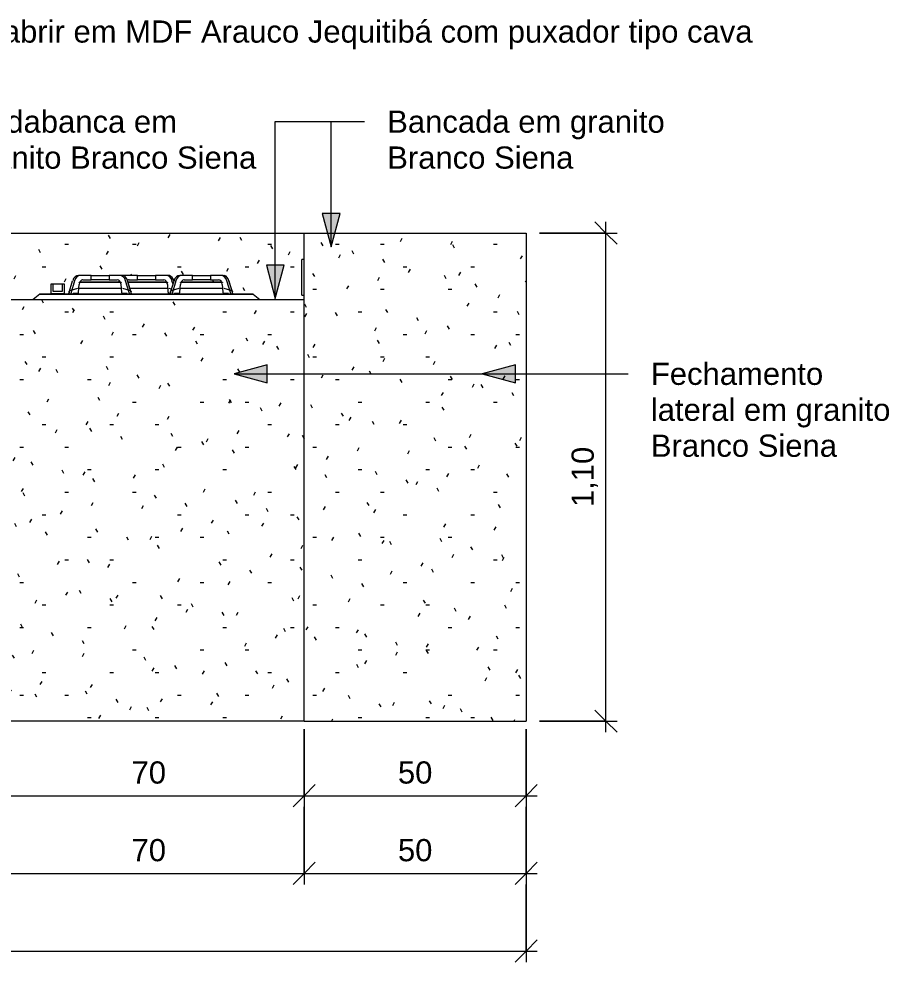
# Model space of a CAD drawing. Header units: millimetres. Extents: x -7702 to 17735, y -16958 to 1800.
# Drawn here: x 336 to 2296, y -343 to 1783 of the extents above; entities that cross this region are included whole.
import ezdxf

# ---------------------------------------------------------------- set-up
doc = ezdxf.new("R2010")
doc.units = ezdxf.units.MM
for name, color, linetype, lineweight in [('A-ANNO-DIMS', 211, 'Continuous', 9), ('A-ANNO-DIMS-25', 211, 'Continuous', 9), ('E-ELEC-EQPM', 71, 'Continuous', 9), ('E-ELEC-FIXT', 91, 'Continuous', 9), ('G-ANNO-TEXT', 231, 'Continuous', 9), ('I-FURN', 30, 'Continuous', 9)]:
    doc.layers.add(name, color=color, linetype=linetype, lineweight=lineweight)
doc.styles.add('@Arial Unicode MS', font='ARIALUNI.TTF', dxfattribs={"height": 50})
doc.styles.add('Arial', font='arial.ttf', dxfattribs={"height": 50})
doc.dimstyles.new('CRT_-__Metros_-_Linha_de_chamada_3_5_mm', dxfattribs={"dimscale": 304.8, "dimtxt": 50.292243, "dimasz": 0.164042, "dimexe": 0.082021, "dimexo": 0.0625, "dimgap": 0.04101, "dimtad": 1, "dimdec": 0, "dimlfac": 0.1, "dimdsep": 46, "dimtxsty": '@Arial Unicode MS', "dimblk1": 'OBLIQUE', "dimblk2": 'OBLIQUE', "dimsah": 1, "dimcen": 0.09, "dimdle": 0.082021, "dimazin": 0, "dimtfac": 1, "dimtdec": 4, "dimtix": 1, "dimtmove": 0, "dimatfit": 3, "dimfxl": 0.492126, "dimfxlon": 1, "dimtvp": 1, "dimtolj": 1, "dimtzin": 0, "dimarcsym": 2})
doc.dimstyles.new('CRT_-__Metros_-_Linha_de_chamada_3_5_mm_1', dxfattribs={"dimscale": 304.8, "dimtxt": 50.292243, "dimasz": 0.164042, "dimexe": 0.082021, "dimexo": 0.0625, "dimgap": 0.04101, "dimtad": 1, "dimlfac": 0.001, "dimrnd": 0.01, "dimzin": 0, "dimdsep": 46, "dimtxsty": '@Arial Unicode MS', "dimblk1": 'OBLIQUE', "dimblk2": 'OBLIQUE', "dimsah": 1, "dimcen": 0.09, "dimdle": 0.082021, "dimazin": 0, "dimtfac": 1, "dimtdec": 4, "dimtix": 1, "dimtmove": 0, "dimatfit": 3, "dimfxl": 0.492126, "dimfxlon": 1, "dimtvp": 1, "dimtolj": 1, "dimtzin": 0, "dimarcsym": 2})
pattern_1 = [(0, (-2151.745, -1011.35), (203.2, 50.8), [8.382, -144.018, 8.382, -144.018, -812.8]), (0, (-2151.745, -1011.35), (203.2, 50.8), [-304.8, 8.382, -296.418, 8.382, -144.018, -355.6]), (0, (-2151.745, -1011.35), (203.2, 50.8), [-762, 8.382, -93.218, 8.382, -245.618]), (120, (-2075.545, -985.95), (-145.5941, 150.57636), [8.382, -144.018, 8.382, -144.018, -812.8]), (120, (-2075.545, -985.95), (-145.5941, 150.57636), [-304.8, 8.382, -296.418, 8.382, -144.018, -355.6]), (120, (-2075.545, -985.95), (-145.5941, 150.57636), [-762, 8.382, -93.218, 8.382, -245.618]), (240, (-2050.145, -884.35), (-57.6059, -201.37636), [8.382, -144.018, 8.382, -144.018, -812.8]), (240, (-2050.145, -884.35), (-57.6059, -201.37636), [-304.8, 8.382, -296.418, 8.382, -144.018, -355.6]), (240, (-2050.145, -884.35), (-57.6059, -201.37636), [-762, 8.382, -93.218, 8.382, -245.618])]

# ---------------------------------------------------------------- blocks, each defined once
blk = doc.blocks.new('Cooktop a Gás 5 Bocas 1 - Único-4668279-VISTA FRONTAL BANCADA COZINHA')
at = {"layer": 'E-ELEC-EQPM'}
for p, q in [((-14309.4, 1164.1), (-14301, 1192.3)), ((-14296.7, 1192.3), (-14305.2, 1164.1)), ((-14283.6, 1204.6), (-14287.8, 1204.6)), ((-14259.3, 1204.6), (-14283.6, 1204.6)), ((-14278, 1194.8), (-14259.3, 1194.8)), ((-14259.3, 1194.8), (-14259.3, 1204.6)), ((-14259, 1204.6), (-14219.1, 1204.6)), ((-14259, 1194.8), (-14259, 1204.6)), ((-14219.1, 1194.8), (-14259, 1194.8)), ((-14194.8, 1204.6), (-14219.1, 1204.6)), ((-14219.1, 1204.6), (-14219.1, 1194.8)), ((-14219.1, 1194.8), (-14200.4, 1194.8)), ((-14197.5, 1189), (-14196.5, 1192.3)), ((-14190.6, 1204.6), (-14194.8, 1204.6)), ((-14179.2, 1204.6), (-14183.4, 1204.6)), ((-14173.2, 1164.1), (-14181.7, 1192.3)), ((-14154.8, 1204.6), (-14179.2, 1204.6)), ((-14177.4, 1192.3), (-14169, 1164.1)), ((-14170.4, 1169.6), (-14177.2, 1192.3)), ((-14173.5, 1194.8), (-14154.8, 1194.8)), ((-14154.8, 1194.8), (-14154.8, 1204.6)), ((-14154.6, 1204.6), (-14114.7, 1204.6)), ((-14154.6, 1194.8), (-14154.6, 1204.6)), ((-14114.7, 1194.8), (-14154.6, 1194.8)), ((-14090.4, 1204.6), (-14114.7, 1204.6)), ((-14114.7, 1204.6), (-14114.7, 1194.8)), ((-14114.7, 1194.8), (-14096, 1194.8)), ((-14086.2, 1204.6), (-14090.4, 1204.6)), ((-14081.2, 1164.1), (-14072.7, 1192.3)), ((-14075, 1184.7), (-14077.3, 1192.3)), ((-14068.5, 1192.3), (-14076.9, 1164.1)), ((-14073, 1192.3), (-14072.9, 1191.8)), ((-14055.3, 1204.6), (-14059.6, 1204.6)), ((-14031, 1204.6), (-14055.3, 1204.6)), ((-14049.7, 1194.8), (-14031, 1194.8)), ((-14031, 1194.8), (-14031, 1204.6)), ((-14030.8, 1204.6), (-13990.9, 1204.6)), ((-14030.8, 1194.8), (-14030.8, 1204.6)), ((-13990.9, 1194.8), (-14030.8, 1194.8)), ((-13966.6, 1204.6), (-13990.9, 1204.6)), ((-13990.9, 1204.6), (-13990.9, 1194.8)), ((-13990.9, 1194.8), (-13972.2, 1194.8)), ((-13962.3, 1204.6), (-13966.6, 1204.6)), ((-13945, 1164.1), (-13953.4, 1192.3)), ((-13949.2, 1192.3), (-13940.7, 1164.1)), ((-13942.1, 1169.6), (-13948.9, 1192.3)), ((-14349.9, 1185.6), (-14349.9, 1163)), ((-14349.9, 1185.6), (-14349.9, 1163)), ((-14349.9, 1185.6), (-14349.9, 1163)), ((-14349.9, 1185.6), (-14349.9, 1163)), ((-14349.9, 1185.6), (-14349.9, 1163)), ((-14349.3, 1185.6), (-14344.6, 1185.6)), ((-14349.3, 1185.6), (-14349.3, 1185.6)), ((-14349.3, 1185.6), (-14349.3, 1185.6)), ((-14349.3, 1185.6), (-14349.3, 1185.6)), ((-14349.3, 1185.6), (-14349.3, 1185.6)), ((-14344.6, 1185.6), (-14334.7, 1185.6)), ((-14344.6, 1168), (-14344.6, 1185.6)), ((-14334.7, 1185.6), (-14324.8, 1185.6)), ((-14324.8, 1185.6), (-14320.1, 1185.6)), ((-14324.8, 1185.6), (-14324.8, 1168)), ((-14320.1, 1185.6), (-14320.1, 1185.6)), ((-14320.1, 1185.6), (-14320.1, 1185.6)), ((-14320.1, 1185.6), (-14320.1, 1185.6)), ((-14320.1, 1185.6), (-14320.1, 1185.6)), ((-14319.5, 1163), (-14319.5, 1185.6)), ((-14319.5, 1163), (-14319.5, 1185.6)), ((-14319.5, 1163), (-14319.5, 1185.6)), ((-14319.5, 1163), (-14319.5, 1185.6)), ((-14319.5, 1163), (-14319.5, 1185.6)), ((-14290.1, 1174.8), (-14307.6, 1169.8)), ((-14287.7, 1166.4), (-14286.2, 1184.3)), ((-14239.1, 1174.8), (-14287.3, 1174.8)), ((-14191.1, 1174.8), (-14239.1, 1174.8)), ((-14192.2, 1184.3), (-14190.7, 1166.4)), ((-14170.5, 1169.8), (-14188, 1174.8)), ((-14134.7, 1174.8), (-14172.1, 1174.8)), ((-14086.7, 1174.8), (-14134.7, 1174.8)), ((-14087.7, 1184.3), (-14086.3, 1166.4)), ((-14078.4, 1173.3), (-14083.6, 1174.8)), ((-14061.9, 1174.8), (-14079.4, 1169.8)), ((-14059.4, 1166.4), (-14058, 1184.3)), ((-14010.8, 1174.8), (-14059.1, 1174.8)), ((-13962.8, 1174.8), (-14010.8, 1174.8)), ((-13963.9, 1184.3), (-13962.5, 1166.4)), ((-13942.3, 1169.8), (-13959.8, 1174.8)), ((-14374.7, 1162), (-14389.7, 1150)), ((-13894.7, 1162), (-14374.7, 1162)), ((-14374.7, 1162), (-13894.7, 1162)), ((-14334.7, 1163), (-14349.9, 1163)), ((-14334.7, 1168), (-14344.6, 1168)), ((-14324.8, 1168), (-14334.7, 1168)), ((-14319.5, 1163), (-14334.7, 1163)), ((-14309.1, 1167.9), (-14309.1, 1165.3)), ((-14309.1, 1162.3), (-14309.1, 1162)), ((-14300.7, 1162.5), (-14300, 1163.7)), ((-14299.2, 1164.2), (-14289.4, 1164.2)), ((-14189, 1164.2), (-14179.2, 1164.2)), ((-14178.3, 1163.7), (-14177.7, 1162.5)), ((-14169.1, 1164.4), (-14169.1, 1167.9)), ((-14168.7, 1164.1), (-14169.1, 1165.3)), ((-14169.1, 1162), (-14169.1, 1162.7)), ((-14084.5, 1164.2), (-14081.1, 1164.2)), ((-14080.8, 1167.9), (-14080.8, 1165.3)), ((-14080.8, 1162.3), (-14080.8, 1162)), ((-14072.5, 1162.5), (-14071.8, 1163.7)), ((-14071, 1164.2), (-14061.2, 1164.2)), ((-13960.7, 1164.2), (-13950.9, 1164.2)), ((-13950.1, 1163.7), (-13949.4, 1162.5)), ((-13940.8, 1164.4), (-13940.8, 1167.9)), ((-13940.5, 1164.1), (-13940.8, 1165.3)), ((-13940.8, 1162), (-13940.8, 1162.7)), ((-13894.7, 1162), (-13879.7, 1150))]:
    blk.add_line(p, q, dxfattribs=at)
at = {"layer": 'E-ELEC-EQPM', "flags": 128}
for points in [[(-14309.1, 1167.9), (-14309.1, 1168), (-14309, 1168.1), (-14309, 1168.1), (-14309, 1168.2), (-14309, 1168.3), (-14309, 1168.4), (-14309, 1168.5), (-14309, 1168.5), (-14308.9, 1168.6), (-14308.9, 1168.7), (-14308.9, 1168.8), (-14308.8, 1168.8), (-14308.8, 1168.9), (-14308.7, 1169), (-14308.7, 1169), (-14308.7, 1169.1), (-14308.6, 1169.2), (-14308.6, 1169.2), (-14308.5, 1169.3), (-14308.4, 1169.3), (-14308.4, 1169.4), (-14308.3, 1169.4), (-14308.3, 1169.5), (-14308.2, 1169.5), (-14308.1, 1169.6), (-14308.1, 1169.6), (-14308, 1169.7), (-14307.9, 1169.7), (-14307.9, 1169.7), (-14307.8, 1169.8), (-14307.7, 1169.8), (-14307.6, 1169.8), (-14307.6, 1169.8)], [(-14308.8, 1168.9), (-14308.7, 1169), (-14308.7, 1169), (-14308.7, 1169.1), (-14308.6, 1169.2), (-14308.6, 1169.2), (-14308.5, 1169.3)], [(-14308.3, 1169.4), (-14308.3, 1169.5), (-14308.2, 1169.5), (-14308.1, 1169.6), (-14308.1, 1169.6), (-14308, 1169.7), (-14307.9, 1169.7), (-14307.9, 1169.7), (-14307.8, 1169.8), (-14307.7, 1169.8)], [(-14286.7, 1188.6), (-14286.5, 1188.7), (-14286.4, 1188.7), (-14286.3, 1188.8), (-14286.1, 1188.8), (-14286, 1188.9), (-14285.9, 1188.9), (-14285.7, 1188.9), (-14285.6, 1189), (-14285.5, 1189), (-14285.3, 1189), (-14285.2, 1189)], [(-14239.1, 1189), (-14240.9, 1189), (-14242.7, 1189), (-14244.6, 1189), (-14246.4, 1189), (-14248.2, 1189), (-14250, 1189), (-14251.8, 1189), (-14253.5, 1189), (-14255.3, 1189), (-14257, 1189), (-14258.7, 1189), (-14260.3, 1189), (-14261.9, 1189), (-14263.5, 1189), (-14265, 1189), (-14266.5, 1189), (-14268, 1189), (-14269.4, 1189), (-14270.8, 1189), (-14272.1, 1189), (-14273.3, 1189), (-14274.5, 1189), (-14275.7, 1189), (-14276.8, 1189), (-14277.8, 1189), (-14278.7, 1189), (-14279.6, 1189), (-14280.5, 1189), (-14281.2, 1189), (-14282, 1189), (-14282.6, 1189), (-14283.1, 1189), (-14283.6, 1189), (-14284.1, 1189), (-14284.4, 1189), (-14284.7, 1189), (-14284.9, 1189), (-14285, 1189), (-14285.1, 1189)], [(-14285, 1189), (-14284.9, 1189), (-14284.7, 1189), (-14284.5, 1189), (-14284.2, 1189), (-14283.8, 1189), (-14283.3, 1189), (-14282.7, 1189), (-14282.1, 1189), (-14281.4, 1189), (-14280.7, 1189), (-14279.9, 1189), (-14279, 1189), (-14278, 1189), (-14277, 1189), (-14276, 1189), (-14274.8, 1189), (-14273.7, 1189), (-14272.4, 1189), (-14271.1, 1189), (-14269.8, 1189), (-14268.4, 1189), (-14266.9, 1189), (-14265.5, 1189), (-14263.9, 1189), (-14262.4, 1189), (-14260.8, 1189), (-14259.1, 1189), (-14257.4, 1189), (-14255.7, 1189), (-14254, 1189), (-14252.3, 1189), (-14250.5, 1189), (-14248.7, 1189), (-14246.9, 1189), (-14245.1, 1189), (-14243.2, 1189), (-14241.4, 1189), (-14239.6, 1189), (-14239.1, 1189)], [(-14239.1, 1189), (-14237.2, 1189), (-14235.4, 1189), (-14233.6, 1189), (-14231.7, 1189), (-14229.9, 1189), (-14228.1, 1189), (-14226.4, 1189), (-14224.6, 1189), (-14222.9, 1189), (-14221.1, 1189), (-14219.5, 1189), (-14217.8, 1189), (-14216.2, 1189), (-14214.6, 1189), (-14213.1, 1189), (-14211.6, 1189), (-14210.1, 1189), (-14208.7, 1189), (-14207.4, 1189), (-14206.1, 1189), (-14204.8, 1189), (-14203.6, 1189), (-14202.5, 1189), (-14201.4, 1189), (-14200.3, 1189), (-14199.4, 1189), (-14198.5, 1189), (-14197.7, 1189), (-14196.9, 1189), (-14196.2, 1189), (-14195.5, 1189), (-14195, 1189), (-14194.5, 1189), (-14194.1, 1189), (-14193.7, 1189), (-14193.4, 1189), (-14193.2, 1189), (-14193.1, 1189), (-14193.1, 1189)], [(-14193.1, 1189), (-14193.2, 1189), (-14193.4, 1189), (-14193.6, 1189), (-14194, 1189), (-14194.4, 1189), (-14194.8, 1189), (-14195.4, 1189), (-14196, 1189), (-14196.7, 1189), (-14197.4, 1189), (-14198.3, 1189), (-14199.1, 1189), (-14200.1, 1189), (-14201.1, 1189), (-14202.2, 1189), (-14203.3, 1189), (-14204.5, 1189), (-14205.7, 1189), (-14207, 1189), (-14208.4, 1189), (-14209.7, 1189), (-14211.2, 1189), (-14212.7, 1189), (-14214.2, 1189), (-14215.8, 1189), (-14217.4, 1189), (-14219, 1189), (-14220.7, 1189), (-14222.4, 1189), (-14224.1, 1189), (-14225.9, 1189), (-14227.6, 1189), (-14229.4, 1189), (-14231.2, 1189), (-14233.1, 1189), (-14234.9, 1189), (-14236.7, 1189), (-14238.6, 1189), (-14239.1, 1189)], [(-14192.9, 1189), (-14192.8, 1189), (-14192.6, 1189), (-14192.5, 1189), (-14192.4, 1188.9), (-14192.2, 1188.9), (-14192.1, 1188.9), (-14192, 1188.8), (-14191.8, 1188.8), (-14191.7, 1188.7), (-14191.6, 1188.7), (-14191.4, 1188.6)], [(-14176.2, 1189), (-14175.5, 1189), (-14174.6, 1189), (-14173.6, 1189), (-14172.6, 1189), (-14171.6, 1189), (-14170.4, 1189), (-14169.2, 1189), (-14168, 1189), (-14166.7, 1189), (-14165.4, 1189), (-14164, 1189), (-14162.5, 1189), (-14161, 1189), (-14159.5, 1189), (-14157.9, 1189), (-14156.3, 1189), (-14154.7, 1189), (-14153, 1189), (-14151.3, 1189), (-14149.6, 1189), (-14147.8, 1189), (-14146.1, 1189), (-14144.3, 1189), (-14142.5, 1189), (-14140.7, 1189), (-14138.8, 1189), (-14137, 1189), (-14135.1, 1189), (-14134.7, 1189)], [(-14134.7, 1189), (-14136.5, 1189), (-14138.3, 1189), (-14140.2, 1189), (-14142, 1189), (-14143.8, 1189), (-14145.6, 1189), (-14147.4, 1189), (-14149.1, 1189), (-14150.9, 1189), (-14152.6, 1189), (-14154.2, 1189), (-14155.9, 1189), (-14157.5, 1189), (-14159.1, 1189), (-14160.6, 1189), (-14162.1, 1189), (-14163.6, 1189), (-14165, 1189), (-14166.3, 1189), (-14167.7, 1189), (-14168.9, 1189), (-14170.1, 1189), (-14171.3, 1189), (-14172.3, 1189), (-14173.4, 1189), (-14174.3, 1189), (-14175.2, 1189), (-14176.1, 1189)], [(-14170.5, 1169.8), (-14170.5, 1169.8), (-14170.4, 1169.8), (-14170.3, 1169.7), (-14170.2, 1169.7), (-14170.2, 1169.7), (-14170.1, 1169.6), (-14170, 1169.6), (-14170, 1169.6), (-14169.9, 1169.5), (-14169.8, 1169.5), (-14169.8, 1169.4), (-14169.7, 1169.4), (-14169.7, 1169.3), (-14169.6, 1169.2), (-14169.5, 1169.2), (-14169.5, 1169.1), (-14169.4, 1169.1), (-14169.4, 1169), (-14169.4, 1168.9), (-14169.3, 1168.8), (-14169.3, 1168.8), (-14169.2, 1168.7), (-14169.2, 1168.6), (-14169.2, 1168.6), (-14169.2, 1168.5), (-14169.1, 1168.4), (-14169.1, 1168.3), (-14169.1, 1168.2), (-14169.1, 1168.2), (-14169.1, 1168.1), (-14169.1, 1168), (-14169.1, 1167.9), (-14169.1, 1167.9)], [(-14134.7, 1189), (-14132.8, 1189), (-14131, 1189), (-14129.1, 1189), (-14127.3, 1189), (-14125.5, 1189), (-14123.7, 1189), (-14121.9, 1189), (-14120.2, 1189), (-14118.4, 1189), (-14116.7, 1189), (-14115.1, 1189), (-14113.4, 1189), (-14111.8, 1189), (-14110.2, 1189), (-14108.7, 1189), (-14107.2, 1189), (-14105.7, 1189), (-14104.3, 1189), (-14103, 1189), (-14101.6, 1189), (-14100.4, 1189), (-14099.2, 1189), (-14098, 1189), (-14097, 1189), (-14095.9, 1189), (-14095, 1189), (-14094.1, 1189), (-14093.2, 1189), (-14092.5, 1189), (-14091.8, 1189), (-14091.1, 1189), (-14090.6, 1189), (-14090.1, 1189), (-14089.7, 1189), (-14089.3, 1189), (-14089, 1189), (-14088.8, 1189), (-14088.7, 1189), (-14088.6, 1189)], [(-14088.7, 1189), (-14088.8, 1189), (-14089, 1189), (-14089.2, 1189), (-14089.6, 1189), (-14090, 1189), (-14090.4, 1189), (-14091, 1189), (-14091.6, 1189), (-14092.3, 1189), (-14093, 1189), (-14093.8, 1189), (-14094.7, 1189), (-14095.7, 1189), (-14096.7, 1189), (-14097.7, 1189), (-14098.9, 1189), (-14100.1, 1189), (-14101.3, 1189), (-14102.6, 1189), (-14103.9, 1189), (-14105.3, 1189), (-14106.8, 1189), (-14108.3, 1189), (-14109.8, 1189), (-14111.4, 1189), (-14113, 1189), (-14114.6, 1189), (-14116.3, 1189), (-14118, 1189), (-14119.7, 1189), (-14121.5, 1189), (-14123.2, 1189), (-14125, 1189), (-14126.8, 1189), (-14128.6, 1189), (-14130.5, 1189), (-14132.3, 1189), (-14134.2, 1189), (-14134.7, 1189)], [(-14088.5, 1189), (-14088.4, 1189), (-14088.2, 1189), (-14088.1, 1189), (-14087.9, 1188.9), (-14087.8, 1188.9), (-14087.7, 1188.9), (-14087.5, 1188.8), (-14087.4, 1188.8), (-14087.3, 1188.7), (-14087.1, 1188.7), (-14087, 1188.6)], [(-14080.8, 1167.9), (-14080.8, 1168), (-14080.8, 1168.1), (-14080.8, 1168.1), (-14080.8, 1168.2), (-14080.8, 1168.3), (-14080.8, 1168.4), (-14080.7, 1168.5), (-14080.7, 1168.5), (-14080.7, 1168.6), (-14080.7, 1168.7), (-14080.6, 1168.8), (-14080.6, 1168.8), (-14080.5, 1168.9), (-14080.5, 1169), (-14080.5, 1169), (-14080.4, 1169.1), (-14080.4, 1169.2), (-14080.3, 1169.2), (-14080.3, 1169.3), (-14080.2, 1169.3), (-14080.1, 1169.4), (-14080.1, 1169.4), (-14080, 1169.5), (-14080, 1169.5), (-14079.9, 1169.6), (-14079.8, 1169.6), (-14079.8, 1169.7), (-14079.7, 1169.7), (-14079.6, 1169.7), (-14079.5, 1169.8), (-14079.5, 1169.8), (-14079.4, 1169.8), (-14079.4, 1169.8)], [(-14058.4, 1188.6), (-14058.3, 1188.7), (-14058.2, 1188.7), (-14058, 1188.8), (-14057.9, 1188.8), (-14057.8, 1188.9), (-14057.6, 1188.9), (-14057.5, 1188.9), (-14057.4, 1189), (-14057.2, 1189), (-14057.1, 1189), (-14056.9, 1189)], [(-14010.8, 1189), (-14012.7, 1189), (-14014.5, 1189), (-14016.3, 1189), (-14018.2, 1189), (-14020, 1189), (-14021.8, 1189), (-14023.5, 1189), (-14025.3, 1189), (-14027, 1189), (-14028.7, 1189), (-14030.4, 1189), (-14032.1, 1189), (-14033.7, 1189), (-14035.3, 1189), (-14036.8, 1189), (-14038.3, 1189), (-14039.8, 1189), (-14041.2, 1189), (-14042.5, 1189), (-14043.8, 1189), (-14045.1, 1189), (-14046.3, 1189), (-14047.4, 1189), (-14048.5, 1189), (-14049.5, 1189), (-14050.5, 1189), (-14051.4, 1189), (-14052.2, 1189), (-14053, 1189), (-14053.7, 1189), (-14054.3, 1189), (-14054.9, 1189), (-14055.4, 1189), (-14055.8, 1189), (-14056.2, 1189), (-14056.4, 1189), (-14056.6, 1189), (-14056.8, 1189), (-14056.8, 1189)], [(-14056.8, 1189), (-14056.7, 1189), (-14056.5, 1189), (-14056.2, 1189), (-14055.9, 1189), (-14055.5, 1189), (-14055, 1189), (-14054.5, 1189), (-14053.9, 1189), (-14053.2, 1189), (-14052.5, 1189), (-14051.6, 1189), (-14050.8, 1189), (-14049.8, 1189), (-14048.8, 1189), (-14047.7, 1189), (-14046.6, 1189), (-14045.4, 1189), (-14044.2, 1189), (-14042.9, 1189), (-14041.5, 1189), (-14040.1, 1189), (-14038.7, 1189), (-14037.2, 1189), (-14035.7, 1189), (-14034.1, 1189), (-14032.5, 1189), (-14030.9, 1189), (-14029.2, 1189), (-14027.5, 1189), (-14025.8, 1189), (-14024, 1189), (-14022.2, 1189), (-14020.5, 1189), (-14018.6, 1189), (-14016.8, 1189), (-14015, 1189), (-14013.2, 1189), (-14011.3, 1189), (-14010.8, 1189)], [(-14010.8, 1189), (-14009, 1189), (-14007.1, 1189), (-14005.3, 1189), (-14003.5, 1189), (-14001.7, 1189), (-13999.9, 1189), (-13998.1, 1189), (-13996.3, 1189), (-13994.6, 1189), (-13992.9, 1189), (-13991.2, 1189), (-13989.6, 1189), (-13988, 1189), (-13986.4, 1189), (-13984.8, 1189), (-13983.3, 1189), (-13981.9, 1189), (-13980.5, 1189), (-13979.1, 1189), (-13977.8, 1189), (-13976.6, 1189), (-13975.4, 1189), (-13974.2, 1189), (-13973.1, 1189), (-13972.1, 1189), (-13971.1, 1189), (-13970.2, 1189), (-13969.4, 1189), (-13968.6, 1189), (-13967.9, 1189), (-13967.3, 1189), (-13966.7, 1189), (-13966.3, 1189), (-13965.8, 1189), (-13965.5, 1189), (-13965.2, 1189), (-13965, 1189), (-13964.9, 1189), (-13964.8, 1189)], [(-13964.8, 1189), (-13965, 1189), (-13965.1, 1189), (-13965.4, 1189), (-13965.7, 1189), (-13966.1, 1189), (-13966.6, 1189), (-13967.1, 1189), (-13967.8, 1189), (-13968.4, 1189), (-13969.2, 1189), (-13970, 1189), (-13970.9, 1189), (-13971.8, 1189), (-13972.8, 1189), (-13973.9, 1189), (-13975, 1189), (-13976.2, 1189), (-13977.5, 1189), (-13978.8, 1189), (-13980.1, 1189), (-13981.5, 1189), (-13982.9, 1189), (-13984.4, 1189), (-13986, 1189), (-13987.5, 1189), (-13989.1, 1189), (-13990.8, 1189), (-13992.4, 1189), (-13994.2, 1189), (-13995.9, 1189), (-13997.6, 1189), (-13999.4, 1189), (-14001.2, 1189), (-14003, 1189), (-14004.8, 1189), (-14006.7, 1189), (-14008.5, 1189), (-14010.3, 1189), (-14010.8, 1189)], [(-13964.7, 1189), (-13964.5, 1189), (-13964.4, 1189), (-13964.3, 1189), (-13964.1, 1188.9), (-13964, 1188.9), (-13963.8, 1188.9), (-13963.7, 1188.8), (-13963.6, 1188.8), (-13963.4, 1188.7), (-13963.3, 1188.7), (-13963.2, 1188.6)], [(-13942.3, 1169.8), (-13942.2, 1169.8), (-13942.1, 1169.8), (-13942.1, 1169.7), (-13942, 1169.7), (-13941.9, 1169.7), (-13941.9, 1169.6), (-13941.8, 1169.6), (-13941.7, 1169.6), (-13941.6, 1169.5), (-13941.6, 1169.5), (-13941.5, 1169.4), (-13941.5, 1169.4), (-13941.4, 1169.3), (-13941.4, 1169.2), (-13941.3, 1169.2), (-13941.3, 1169.1), (-13941.2, 1169.1), (-13941.2, 1169), (-13941.1, 1168.9), (-13941.1, 1168.8), (-13941, 1168.8), (-13941, 1168.7), (-13941, 1168.6), (-13940.9, 1168.6), (-13940.9, 1168.5), (-13940.9, 1168.4), (-13940.9, 1168.3), (-13940.9, 1168.2), (-13940.9, 1168.2), (-13940.8, 1168.1), (-13940.8, 1168), (-13940.8, 1167.9), (-13940.8, 1167.9)], [(-13942.2, 1169.8), (-13942.1, 1169.8), (-13942.1, 1169.7), (-13942, 1169.7), (-13941.9, 1169.7), (-13941.9, 1169.6), (-13941.8, 1169.6), (-13941.7, 1169.6), (-13941.6, 1169.5), (-13941.6, 1169.5), (-13941.5, 1169.4)], [(-13941.4, 1169.3), (-13941.4, 1169.2), (-13941.3, 1169.2), (-13941.3, 1169.1), (-13941.2, 1169.1), (-13941.2, 1169), (-13941.1, 1168.9)]]:
    blk.add_lwpolyline(points, dxfattribs=at)
at = {"layer": 'E-ELEC-EQPM'}
for centre, major_axis, start_param, end_param in [((-14287.8, 1184.4), (0, 20.2), 0, 1.169698), ((-14283.6, 1184.4), (0, 20.2), 0, 1.169698), ((-14278, 1183), (0, 11.8), 0, 1.458175), ((-14277.7, 1183), (0, 11.8), 0.243029, 1.033007), ((-14200.4, 1183), (0, 11.8), 4.82501, 6.283185), ((-14183.4, 1184.4), (0, 20.2), 1.122372, 1.169698), ((-14194.8, 1184.4), (0, 20.2), 5.113487, 6.283185), ((-14190.6, 1184.4), (0, 20.2), 6.058556, 6.283185), ((-14190.6, 1184.4), (0, 20.2), 5.113487, 6.049246), ((-14190.3, 1184.4), (0, 20.2), 5.113487, 6.049246), ((-14183.4, 1184.4), (0, 20.2), 0, 0.23394), ((-14179.2, 1184.4), (0, 20.2), 0, 0.403545), ((-14173.3, 1183), (0, 11.8), 0.243029, 0.533176), ((-14173.5, 1183), (0, 11.8), 0, 0.486058), ((-14096, 1183), (0, 11.8), 4.82501, 6.283185), ((-14090.4, 1184.4), (0, 20.2), 5.113487, 6.283185), ((-14086.2, 1184.4), (0, 20.2), 6.049246, 6.283185), ((-14085.9, 1184.4), (0, 20.2), 5.113487, 6.061898), ((-14086.2, 1184.4), (0, 20.2), 5.113487, 6.04378), ((-14059.6, 1184.4), (0, 20.2), 0, 1.169698), ((-14055.3, 1184.4), (0, 20.2), 0, 1.169698), ((-14049.7, 1183), (0, 11.8), 0, 1.458175), ((-14049.5, 1183), (0, 11.8), 0.243029, 1.033007), ((-13972.2, 1183), (0, 11.8), 4.82501, 6.283185), ((-13966.6, 1184.4), (0, 20.2), 5.113487, 6.283185), ((-13962.3, 1184.4), (0, 20.2), 5.113487, 6.283185), ((-13962.1, 1184.4), (0, 20.2), 5.113487, 6.049246), ((-14308.4, 1163.5), (0, 1.5), 1.169698, 3.141593), ((-14305.8, 1163.5), (0, 1.5), 3.141593, 3.359759), ((-14304.2, 1163.5), (0, 1.5), 1.169698, 3.141593), ((-14301.5, 1163.5), (0, 1.5), 3.141593, 4.014257), ((-14299.2, 1162.7), (0, 1.5), 0, 0.872665), ((-14289.4, 1166.7), (0, 2.5), 3.141593, 4.599768), ((-14189, 1166.7), (0, 2.5), 1.683417, 3.141593), ((-14179.2, 1162.7), (0, 1.5), 5.410521, 6.283185), ((-14176.9, 1163.5), (0, 1.5), 2.268928, 3.141593), ((-14174.2, 1163.5), (0, 1.5), 3.141593, 5.113487), ((-14172.6, 1163.5), (0, 1.5), 2.923426, 3.141593), ((-14170, 1163.5), (0, 1.5), 3.141593, 5.113487), ((-14169.7, 1163.5), (0, 1.5), 3.881053, 5.113487), ((-14084.5, 1166.7), (0, 2.5), 1.683417, 3.141593), ((-14080.2, 1163.5), (0, 1.5), 1.169698, 3.141593), ((-14077.5, 1163.5), (0, 1.5), 3.141593, 3.359759), ((-14075.9, 1163.5), (0, 1.5), 1.169698, 3.141593), ((-14073.3, 1163.5), (0, 1.5), 3.141593, 4.014257), ((-14071, 1162.7), (0, 1.5), 0, 0.872665), ((-14061.2, 1166.7), (0, 2.5), 3.141593, 4.599768), ((-13960.7, 1166.7), (0, 2.5), 1.683417, 3.141593), ((-13950.9, 1162.7), (0, 1.5), 5.410521, 6.283185), ((-13948.6, 1163.5), (0, 1.5), 2.268928, 3.141593), ((-13946, 1163.5), (0, 1.5), 3.141593, 5.113487), ((-13944.4, 1163.5), (0, 1.5), 2.923426, 3.141593), ((-13941.7, 1163.5), (0, 1.5), 3.141593, 5.113487), ((-13941.5, 1163.5), (0, 1.5), 3.881053, 5.113487), ((-13941.5, 1163.5), (0, 1.5), 3.881053, 4.867)]:
    blk.add_ellipse(centre, major_axis=major_axis, ratio=0.707107, start_param=start_param, end_param=end_param, dxfattribs=at)
blk = doc.blocks.new('CRT_Tomadas e Interruptores - Tomada 10A 2s-4837585-VISTA FRONTAL BANCADA COZINHA')
at = {"layer": 'E-ELEC-FIXT'}
for p, q in [((-13784.650772, 1160), (-13784.650772, 1240)), ((-13779.650772, 1240), (-13784.650772, 1240)), ((-13784.650772, 1160), (-13779.650772, 1160))]:
    blk.add_line(p, q, dxfattribs=at)
blk = doc.blocks.new('DIMBLOCK22-VISTA FRONTAL BANCADA COZINHA')
at = {"layer": 'A-ANNO-DIMS-25'}
for p, q in [((278.3, 181.9), (278.3, 6.9)), ((278.3, 31.9), (278.3, 181.9)), ((978.3, 181.9), (978.3, 6.9)), ((978.3, 31.9), (978.3, 181.9)), ((278.3, 31.9), (978.3, 31.9))]:
    blk.add_line(p, q, dxfattribs=at)
at = {"layer": 'A-ANNO-DIMS-25', "lineweight": 18}
for p, q in [((278.3, 31.9), (303.3, 56.9)), ((978.3, 31.9), (1003.3, 56.9)), ((278.3, 31.9), (253.3, 6.9)), ((978.3, 31.9), (953.3, 6.9))]:
    blk.add_line(p, q, dxfattribs=at)
at = {"layer": 'A-ANNO-DIMS-25', "color": 0, "insert": (589.5, 109.3), "char_height": 50, "width": 92.937, "attachment_point": 1, "line_spacing_factor": 1.117605, "style": '@Arial Unicode MS'}
blk.add_mtext('70', dxfattribs=at)
blk = doc.blocks.new('_Oblique')
at = {"color": 0, "linetype": 'ByBlock', "lineweight": -2}
blk.add_line((-0.5, -0.5), (0.5, 0.5), dxfattribs=at)
blk = doc.blocks.new('DIMBLOCK23-VISTA FRONTAL BANCADA COZINHA')
at = {"layer": 'A-ANNO-DIMS-25'}
for p, q in [((978.3, 181.9), (978.3, 6.9)), ((978.3, 31.9), (978.3, 181.9)), ((1478.3, 181.9), (1478.3, 6.9)), ((1478.3, 31.9), (1478.3, 181.9)), ((978.3, 31.9), (1503.3, 31.9))]:
    blk.add_line(p, q, dxfattribs=at)
at = {"layer": 'A-ANNO-DIMS-25', "lineweight": 18}
for p, q in [((978.3, 31.9), (1003.3, 56.9)), ((1478.3, 31.9), (1503.3, 56.9)), ((978.3, 31.9), (953.3, 6.9)), ((1478.3, 31.9), (1453.3, 6.9))]:
    blk.add_line(p, q, dxfattribs=at)
at = {"layer": 'A-ANNO-DIMS-25', "color": 0, "insert": (1189.5, 109.3), "char_height": 50, "width": 92.937, "attachment_point": 1, "line_spacing_factor": 1.117605, "style": '@Arial Unicode MS'}
blk.add_mtext('50', dxfattribs=at)
blk = doc.blocks.new('DIMBLOCK26-VISTA FRONTAL BANCADA COZINHA')
at = {"layer": 'A-ANNO-DIMS-25'}
for p, q in [((278.3, 6.9), (278.3, -168.1)), ((278.3, -143.1), (278.3, 6.9)), ((978.3, 6.9), (978.3, -168.1)), ((978.3, -143.1), (978.3, 6.9)), ((278.3, -143.1), (978.3, -143.1))]:
    blk.add_line(p, q, dxfattribs=at)
at = {"layer": 'A-ANNO-DIMS-25', "lineweight": 18}
for p, q in [((278.3, -143.1), (303.3, -118.1)), ((978.3, -143.1), (1003.3, -118.1)), ((278.3, -143.1), (253.3, -168.1)), ((978.3, -143.1), (953.3, -168.1))]:
    blk.add_line(p, q, dxfattribs=at)
at = {"layer": 'A-ANNO-DIMS-25', "color": 0, "insert": (589.5, -65.7), "char_height": 50, "width": 92.937, "attachment_point": 1, "line_spacing_factor": 1.117605, "style": '@Arial Unicode MS'}
blk.add_mtext('70', dxfattribs=at)
blk = doc.blocks.new('DIMBLOCK27-VISTA FRONTAL BANCADA COZINHA')
at = {"layer": 'A-ANNO-DIMS-25'}
for p, q in [((978.3, 6.9), (978.3, -168.1)), ((978.3, -143.1), (978.3, 6.9)), ((1478.3, 6.9), (1478.3, -168.1)), ((1478.3, -143.1), (1478.3, 6.9)), ((978.3, -143.1), (1503.3, -143.1))]:
    blk.add_line(p, q, dxfattribs=at)
at = {"layer": 'A-ANNO-DIMS-25', "lineweight": 18}
for p, q in [((978.3, -143.1), (1003.3, -118.1)), ((1478.3, -143.1), (1503.3, -118.1)), ((978.3, -143.1), (953.3, -168.1)), ((1478.3, -143.1), (1453.3, -168.1))]:
    blk.add_line(p, q, dxfattribs=at)
at = {"layer": 'A-ANNO-DIMS-25', "color": 0, "insert": (1189.5, -65.7), "char_height": 50, "width": 92.937, "attachment_point": 1, "line_spacing_factor": 1.117605, "style": '@Arial Unicode MS'}
blk.add_mtext('50', dxfattribs=at)
blk = doc.blocks.new('DIMBLOCK28-VISTA FRONTAL BANCADA COZINHA')
at = {"layer": 'A-ANNO-DIMS-25'}
for p, q in [((-1821.7, -168.1), (-1821.7, -343.1)), ((-1821.7, -318.1), (-1821.7, -168.1)), ((1478.3, -168.1), (1478.3, -343.1)), ((1478.3, -318.1), (1478.3, -168.1)), ((-1846.7, -318.1), (1503.3, -318.1))]:
    blk.add_line(p, q, dxfattribs=at)
at = {"layer": 'A-ANNO-DIMS-25', "lineweight": 18}
for p, q in [((-1821.7, -318.1), (-1796.7, -293.1)), ((1478.3, -318.1), (1503.3, -293.1)), ((-1821.7, -318.1), (-1846.7, -343.1)), ((1478.3, -318.1), (1453.3, -343.1))]:
    blk.add_line(p, q, dxfattribs=at)
at = {"layer": 'A-ANNO-DIMS-25', "color": 0, "insert": (-239.4, -240.7), "char_height": 50, "width": 162.337, "attachment_point": 1, "line_spacing_factor": 1.117605, "style": '@Arial Unicode MS'}
blk.add_mtext('3,30', dxfattribs=at)
blk = doc.blocks.new('DIMBLOCK29-VISTA FRONTAL BANCADA COZINHA')
at = {"layer": 'A-ANNO-DIMS-25', "lineweight": 18}
for p, q in [((1658, 1300), (1633, 1325)), ((1658, 1300), (1683, 1275)), ((1658, 200), (1633, 225)), ((1658, 200), (1683, 175))]:
    blk.add_line(p, q, dxfattribs=at)
at = {"layer": 'A-ANNO-DIMS-25'}
for p, q in [((1658, 175), (1658, 1325)), ((1508, 1300), (1683, 1300)), ((1658, 1300), (1508, 1300)), ((1508, 200), (1683, 200)), ((1658, 200), (1508, 200))]:
    blk.add_line(p, q, dxfattribs=at)
at = {"layer": 'A-ANNO-DIMS-25', "color": 0, "insert": (1580.6, 682.4), "char_height": 50, "width": 162.337, "attachment_point": 1, "rotation": 90, "line_spacing_factor": 1.117605, "style": '@Arial Unicode MS'}
blk.add_mtext('1,10', dxfattribs=at)

msp = doc.modelspace()

# ---------------------------------------------------------------- hatches: boundary and pattern name
at = {"layer": 'G-ANNO-TEXT'}
for points in [[(1039.165, 1268.658), (1059.261, 1343.658), (1019.069, 1343.658)], [(913.249, 1152.72), (933.345, 1227.72), (893.153, 1227.72)], [(820.351, 982.748), (895.351, 962.651), (895.351, 1002.844)], [(1379.297, 982.748), (1454.297, 962.651), (1454.297, 1002.844)]]:
    msp.add_hatch(color=7, dxfattribs=at).paths.add_polyline_path(points)
at = {"layer": 'I-FURN'}
h = msp.add_hatch(dxfattribs=at)
h.set_pattern_fill('FP_2', color=256, style=0, pattern_type=2)
h.set_pattern_definition(pattern_1)
h.paths.add_polyline_path([(-1811.745, 1150), (-489.245, 1150), (-489.245, 1267.5), (-480.745, 1267.5), (-480.745, 1300), (-1811.745, 1300)])
h.paths.add_polyline_path([(-444.245, 1150), (368.255, 1150), (383.255, 1162), (448.852, 1162.237), (448.589, 1162.672), (448.46, 1163.901), (448.852, 1165.271), (449.036, 1168.676), (450.218, 1169.823), (457.279, 1193.086), (458.848, 1196.736), (461.189, 1200.093), (464.214, 1202.69), (467.031, 1204.059), (471.672, 1204.567), (568.856, 1204.357), (571.447, 1204.059), (576.239, 1204.567), (673.271, 1204.357), (675.315, 1204.017), (679.004, 1201.874), (681.222, 1199.796), (683.498, 1196.355), (685.248, 1192.408), (687.091, 1196.736), (689.432, 1200.093), (692.573, 1202.75), (695.274, 1204.059), (699.915, 1204.567), (797.193, 1204.342), (799.143, 1204.017), (802.831, 1201.874), (805.05, 1199.796), (807.326, 1196.355), (808.976, 1192.261), (815.786, 1169.553), (816.397, 1169.06), (816.923, 1168.522), (817.07, 1167.898), (817.245, 1164.688), (817.425, 1163.578), (817.07, 1162.381), (817.173, 1162), (863.255, 1162), (878.255, 1150), (978.255, 1150), (978.255, 1160), (973.255, 1160), (973.255, 1240), (978.255, 1240), (978.255, 1300), (-452.745, 1300), (-452.745, 1267.5), (-444.245, 1267.5), (-444.245, 1230.9), (-445.745, 1228.899), (-445.462, 1228.589), (-444.917, 1228.4), (-444.556, 1228.67), (-443.758, 1229.423), (-441.745, 1229.56), (-441.745, 1230), (-414.745, 1229.778), (-414.745, 1185), (-441.745, 1185), (-441.745, 1185.437), (-444.004, 1185.767), (-445.114, 1186.6), (-445.745, 1186.428), (-445.745, 1185.65), (-444.245, 1184.1), (-444.245, 1155.258)])
h.paths.add_polyline_path([(437.808, 1163), (437.808, 1184.061), (438.386, 1163)])
h.paths.add_polyline_path([(410.791, 1163), (408.565, 1163), (408.618, 1185.6), (437.754, 1185.6), (437.754, 1163), (410.954, 1163)])
h.paths.add_polyline_path([(407.986, 1163), (408.607, 1185.6), (408.565, 1163)])
h.paths.add_polyline_path([(-408.544, 1188.36), (-408.544, 1188.089), (-408.722, 1188.261)])
h.paths.add_polyline_path([(-400.613, 1175.74), (-400.613, 1185.122), (-404.479, 1185.308), (-406.179, 1188.97), (-410.191, 1187.732), (-414.198, 1187.399), (-414.285, 1193.464), (-414.58, 1193.347), (-414.688, 1210.394), (-414.38, 1221.827), (-414.285, 1222.752), (-414.198, 1227.95), (-413.445, 1228.067), (-413.445, 1230), (-402.445, 1230), (-402.445, 1291.5), (-400.719, 1291.714), (-400.562, 1291.82), (-397.445, 1291.773), (-392.445, 1291.5), (-392.395, 1229.973), (-387.945, 1229.725), (-387.945, 1185), (-400.613, 1185)])
h.paths.add_polyline_path([(638.565, 1188.997), (668.976, 1189.087), (668.776, 1189.632), (667.446, 1191.777), (665.657, 1193.477), (663.904, 1194.423), (661.902, 1194.768), (583.242, 1194.532), (582.353, 1194.286), (580.4, 1193.09), (580.879, 1191.777), (581.712, 1188.997), (638.263, 1188.997)])
h.paths.add_polyline_path([(727.072, 1188.997), (792.803, 1189.087), (792.604, 1189.632), (791.273, 1191.777), (789.485, 1193.477), (787.732, 1194.423), (785.729, 1194.768), (708.059, 1194.703), (706.181, 1194.286), (704.193, 1193.056), (702.64, 1191.37), (701.329, 1188.997), (726.897, 1188.997)])
h.paths.add_polyline_path([(559.105, 1188.997), (560.395, 1189.039), (561.614, 1193.17), (561.242, 1193.477), (558.875, 1194.529), (557.155, 1194.768), (479.817, 1194.703), (477.938, 1194.286), (475.95, 1193.056), (474.397, 1191.37), (473.086, 1188.997), (558.875, 1188.997)])
h = msp.add_hatch(dxfattribs=at)
h.set_pattern_fill('FP_2', color=256, style=0, pattern_type=2)
h.set_pattern_definition(pattern_1)
h.paths.add_polyline_path([(1302.856, 200), (1478.255, 200), (1478.255, 1300), (978.255, 1300), (978.255, 200), (1233.109, 200)])
h = msp.add_hatch(dxfattribs=at)
h.set_pattern_fill('FP_2', color=256, style=0, pattern_type=2)
h.set_pattern_definition(pattern_1)
h.paths.add_polyline_path([(465.897, 1100), (978.255, 1100), (978.255, 1150), (278.255, 1150), (278.255, 1100), (326.403, 1100)])
h = msp.add_hatch(dxfattribs=at)
h.set_pattern_fill('FP_2', color=256, style=0, pattern_type=2)
h.set_pattern_definition(pattern_1)
h.paths.add_polyline_path([(278.255, 200), (978.255, 200), (978.255, 1100), (278.255, 1100), (278.255, 377.524)])

# ---------------------------------------------------------------- linework, layer by layer
at = {"layer": 'G-ANNO-TEXT', "color": 7}
for p, q in [((913.249, 1551.054), (1114.552, 1551.054)), ((913.249, 1152.72), (913.249, 1551.054)), ((1039.165, 1551.054), (1114.552, 1551.054)), ((1039.165, 1268.658), (1039.165, 1551.054)), ((1059.261, 1343.658), (1019.069, 1343.658)), ((1019.069, 1343.658), (1039.165, 1268.658)), ((1039.165, 1268.658), (1059.261, 1343.658)), ((933.345, 1227.72), (893.153, 1227.72)), ((893.153, 1227.72), (913.249, 1152.72)), ((913.249, 1152.72), (933.345, 1227.72)), ((895.351, 1002.844), (820.351, 982.748)), ((895.351, 962.651), (895.351, 1002.844)), ((1454.297, 1002.844), (1379.297, 982.748)), ((1454.297, 962.651), (1454.297, 1002.844)), ((820.351, 982.748), (895.351, 962.651)), ((820.351, 982.748), (1708.365, 982.748)), ((1379.297, 982.748), (1454.297, 962.651)), ((1379.297, 982.748), (1708.365, 982.748))]:
    msp.add_line(p, q, dxfattribs=at)
at = {"layer": 'I-FURN'}
for p, q in [((-452.745, 1300), (978.255, 1300)), ((978.255, 200), (978.255, 1300)), ((978.255, 1300), (1478.255, 1300)), ((1478.255, 1300), (1478.255, 200)), ((278.255, 1150), (978.255, 1150)), ((978.255, 1100), (978.255, 1150)), ((978.255, 200), (978.255, 1100)), ((978.255, 200), (278.255, 200)), ((978.255, 200), (1478.255, 200))]:
    msp.add_line(p, q, dxfattribs=at)

# ---------------------------------------------------------------- block references
at = {"layer": 'E-ELEC-EQPM'}
msp.add_blockref('Cooktop a Gás 5 Bocas 1 - Único-4668279-VISTA FRONTAL BANCADA COZINHA', (14757.906, 0), dxfattribs=at)
at = {"layer": 'E-ELEC-FIXT'}
msp.add_blockref('CRT_Tomadas e Interruptores - Tomada 10A 2s-4837585-VISTA FRONTAL BANCADA COZINHA', (14757.906, 0), dxfattribs=at)

# ---------------------------------------------------------------- texts
at = {"layer": 'G-ANNO-TEXT', "color": 7, "char_height": 50, "attachment_point": 1, "style": 'Arial'}
for s, insert, width in [('Portas de abrir em MDF Arauco Jequitibá com puxador tipo cava', (-18.7, 1779.115), 2491.24391), ('Rodabanca em ', (218.18, 1576.054), 611.28672), ('Bancada em granito ', (1165.352, 1576.054), 799.68328), ('granito Branco Siena', (218.18, 1495.026), 809.70437), ('Branco Siena', (1165.352, 1495.026), 521.09687), ('Fechamento ', (1759.165, 1007.748), 505.06313), ('lateral em granito ', (1759.165, 926.719), 693.45969), ('Branco Siena', (1759.165, 845.69), 521.09687)]:
    msp.add_mtext(s, dxfattribs=dict(at, insert=insert, width=width))

# ---------------------------------------------------------------- dimensions: what is measured, and where the dimension line sits
at = {"layer": 'A-ANNO-DIMS'}
dim = msp.add_linear_dim(base=(1658.028, 1300), p1=(1508.028, 200), p2=(1508.028, 1300), angle=90, dimstyle='CRT_-__Metros_-_Linha_de_chamada_3_5_mm_1', override={"dimpost": '<>', "dimfxl": 1100}, dxfattribs=at)
dim.commit()
dim.dimension.update_dxf_attribs({"geometry": 'DIMBLOCK29-VISTA FRONTAL BANCADA COZINHA', "text_midpoint": (1619.982, 750)})
for base, p1, p2, dimstyle, override, picture, middle in [((978.255, 31.923), (278.255, 181.923), (978.255, 181.923), 'CRT_-__Metros_-_Linha_de_chamada_3_5_mm', {"dimpost": '<>', "dimfxl": 700}, 'DIMBLOCK22-VISTA FRONTAL BANCADA COZINHA', (628.255, 69.969)), ((1478.255, 31.923), (978.255, 181.923), (1478.255, 181.923), 'CRT_-__Metros_-_Linha_de_chamada_3_5_mm', {"dimpost": '<>', "dimfxl": 500}, 'DIMBLOCK23-VISTA FRONTAL BANCADA COZINHA', (1228.255, 69.969)), ((978.255, -143.077), (278.255, 6.923), (978.255, 6.923), 'CRT_-__Metros_-_Linha_de_chamada_3_5_mm', {"dimpost": '<>', "dimfxl": 700}, 'DIMBLOCK26-VISTA FRONTAL BANCADA COZINHA', (628.255, -105.031)), ((1478.255, -143.077), (978.255, 6.923), (1478.255, 6.923), 'CRT_-__Metros_-_Linha_de_chamada_3_5_mm', {"dimpost": '<>', "dimfxl": 500}, 'DIMBLOCK27-VISTA FRONTAL BANCADA COZINHA', (1228.255, -105.031)), ((1478.255, -318.077), (-1821.745, -168.077), (1478.255, -168.077), 'CRT_-__Metros_-_Linha_de_chamada_3_5_mm_1', {"dimpost": '<>', "dimfxl": 3300}, 'DIMBLOCK28-VISTA FRONTAL BANCADA COZINHA', (-171.745, -280.031))]:
    dim = msp.add_linear_dim(base=base, p1=p1, p2=p2, dimstyle=dimstyle, override=override, dxfattribs=at)
    dim.commit()
    dim.dimension.update_dxf_attribs({"geometry": picture, "text_midpoint": middle})

doc.saveas('drawing.dxf')
